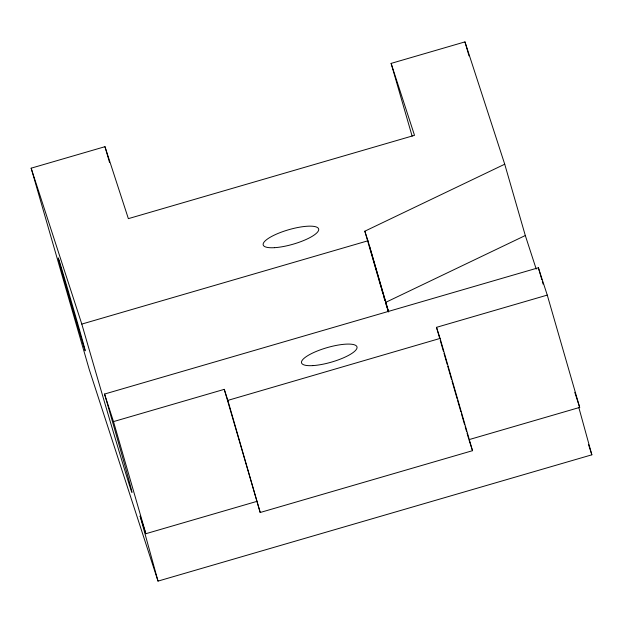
<?xml version="1.0" encoding="UTF-8"?>
<svg xmlns="http://www.w3.org/2000/svg" width="623" height="623" viewBox="0 0 623 623"><rect width="100%" height="100%" fill="white"/><g stroke="black" fill="none" stroke-linecap="round" stroke-linejoin="round"><path stroke-width="0.93" d="M377.398 274.72L364.837 231.188L504.723 164.207L464.968 41.889L391.119 63.39L412.122 136.133M504.723 164.207L525.306 235.517L385.419 302.498L388.254 311.22M578.783 407.349L591.85 454.813L158.016 581.111L89.284 369.634L31.15 168.179L104.976 146.685L128.369 218.642L414.513 135.339L391.119 63.39M31.15 168.179L81.808 324.085L367.952 240.782L388.269 311.173M104.547 394.048L538.381 267.758L547.267 295.1L579.686 407.411L468.924 439.659L472.507 450.686L260.204 512.495L224.264 389.352L113.495 421.6L104.547 394.048L106.237 399.888A140.362 1.184 73.8 0 1 130.744 489.211A140.362 1.184 73.8 0 1 83.498 329.925L81.808 324.085M439.721 338.484L436.505 327.34L547.267 295.1M224.264 389.352L227.847 400.387L440.103 338.414L472.507 450.686M158.016 581.111L140.089 515.953L145.852 533.709L256.621 501.46M525.306 235.517L536.224 269.097M574.78 392.326L579.686 407.411M588.548 444.658L591.85 454.813M436.505 327.34L440.103 338.414M364.837 231.188L367.952 240.782M538.381 267.758L540.063 273.59A140.362 1.184 73.8 0 1 541.839 279.75M464.968 41.889L469.002 55.883M440.251 340.337L443.467 351.473M444.004 353.334L447.221 364.471M447.758 366.324L451.504 379.321M452.041 381.175L457.134 398.813M457.671 400.667L460.888 411.811M461.417 413.664L464.633 424.8M465.171 426.662L466.51 431.303M467.048 433.156L468.652 438.724M377.935 276.565L381.144 287.686M381.673 289.531L383.013 294.165M383.55 296.018L384.882 300.644M227.847 400.387L260.204 512.495M104.976 146.685L109.555 162.541M113.495 421.6L145.852 533.709M388.69 312.006A140.362 1.184 73.8 0 1 369.641 246.622M542.337 281.495A140.362 1.184 73.8 0 1 543.085 284.08M312.762 365.608A28.845 7.562 -16.1 0 0 356.878 348.382A28.845 7.562 -16.1 0 0 318.143 350.663A28.845 7.562 -16.1 0 0 312.762 365.608M63.647 277.71A48.072 0.405 73.8 0 0 85.211 350.772A48.072 0.405 73.8 0 0 66.832 286.144A48.072 0.405 73.8 0 0 63.647 277.71M274.432 247.681A28.845 7.562 -16.1 0 0 318.54 230.448A28.845 7.562 -16.1 0 0 279.813 232.729A28.845 7.562 -16.1 0 0 274.432 247.681"/></g></svg>
